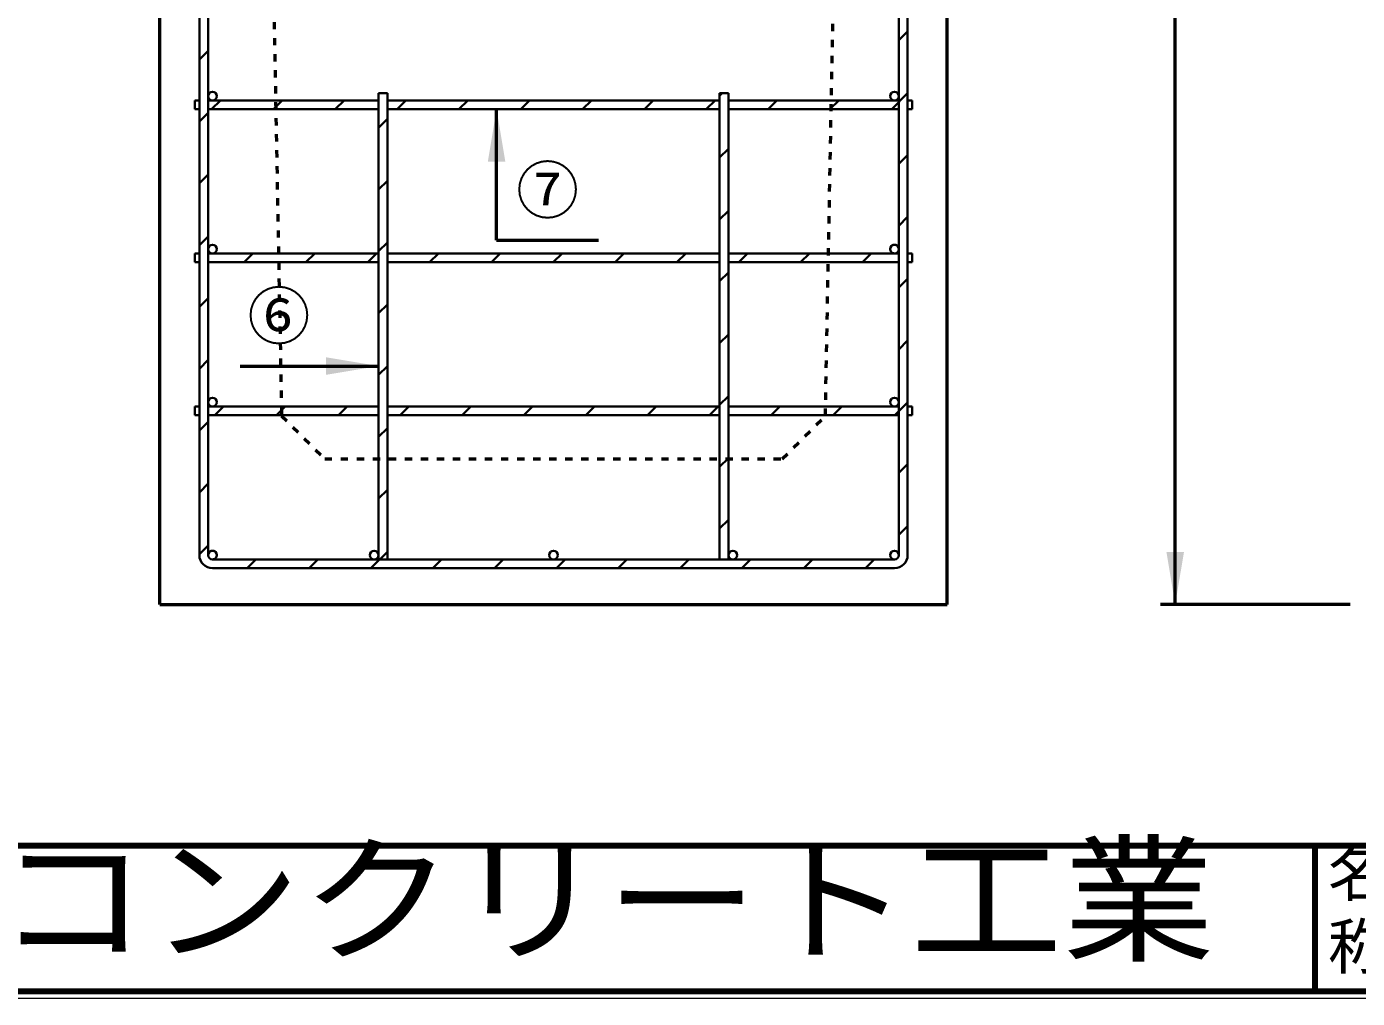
# Model space of a CAD drawing. Units: millimetres, scale not verified. Extents: x 100 to 4105, y 100 to 2870.
# Drawn here: x 1036 to 1949, y 100 to 767 of the extents above; entities that cross this region are included whole.
import ezdxf
from ezdxf.enums import TextEntityAlignment as Align

# ---------------------------------------------------------------- set-up
doc = ezdxf.new("R2010")
doc.units = ezdxf.units.MM
doc.header["$LTSCALE"] = 5
doc.linetypes.add('USER2', pattern=[2.2, 1, -1.2])
doc.layers.add('V-nasSTD', color=7, linetype='Continuous', lineweight=35)
doc.styles.add('ＭＳ ゴシック', font='')
doc.styles.get('ＭＳ ゴシック').set_extended_font_data('MS Gothic')

msp = doc.modelspace()

# ---------------------------------------------------------------- hatches: boundary and pattern name
at = {"layer": 'V-nasSTD'}
for points in [[(1364.476, 674.244), (1358.476, 710.244), (1352.476, 674.244)], [(1241.529, 527.949), (1277.529, 533.949), (1241.529, 539.949)], [(1818.106, 406.244), (1824.106, 370.244), (1830.106, 406.244)]]:
    msp.add_hatch(color=256, dxfattribs=at).paths.add_polyline_path(points)

# ---------------------------------------------------------------- linework, layer by layer
at = {"layer": 'V-nasSTD', "lineweight": 50}
for p, q in [((1824.106, 370.244), (1824.106, 1310.244)), ((1127.529, 370.244), (1127.529, 1298.244)), ((1667.529, 370.244), (1667.529, 1298.244)), ((1358.476, 620.244), (1358.476, 710.244)), ((1358.476, 620.244), (1428.476, 620.244)), ((1182.529, 533.949), (1277.529, 533.949)), ((1127.529, 370.244), (1667.529, 370.244)), ((1944.106, 370.244), (1814.106, 370.244))]:
    msp.add_line(p, q, dxfattribs=at)
at = {"layer": 'V-nasSTD'}
for p, q in [((1154.529, 404.244), (1154.529, 1288.244)), ((1154.529, 1288.244), (1154.529, 716.244)), ((1160.529, 404.244), (1160.529, 1288.244)), ((1634.529, 404.244), (1634.529, 1288.244)), ((1640.529, 404.244), (1640.529, 1288.244)), ((1640.529, 716.244), (1640.529, 1214.255)), ((1160.529, 719.244), (1160.529, 824.244)), ((1634.529, 824.244), (1634.529, 719.244)), ((1634.529, 757.553), (1640.529, 763.553)), ((1154.529, 744.244), (1160.529, 750.244)), ((1151.529, 716.244), (1151.529, 710.244)), ((1151.529, 716.244), (1154.529, 716.244)), ((1154.529, 716.244), (1151.529, 716.244)), ((1151.529, 716.244), (1151.529, 710.244)), ((1160.529, 716.244), (1160.529, 719.244)), ((1277.529, 716.244), (1160.529, 716.244)), ((1163.529, 716.244), (1160.529, 716.244)), ((1162.956, 710.244), (1168.956, 716.244)), ((1277.529, 716.244), (1163.529, 716.244)), ((1205.383, 710.244), (1211.383, 716.244)), ((1247.809, 710.244), (1253.809, 716.244)), ((1277.529, 401.244), (1277.529, 721.244)), ((1277.529, 721.244), (1283.529, 721.244)), ((1283.529, 721.244), (1277.529, 721.244)), ((1277.529, 721.244), (1277.529, 716.244)), ((1283.529, 721.244), (1277.529, 721.244)), ((1277.529, 721.244), (1277.529, 716.244)), ((1283.529, 401.244), (1283.529, 721.244)), ((1283.529, 716.244), (1283.529, 721.244)), ((1283.529, 716.244), (1283.529, 721.244)), ((1283.529, 716.244), (1511.529, 716.244)), ((1511.529, 716.244), (1283.529, 716.244)), ((1290.236, 710.244), (1296.236, 716.244)), ((1332.662, 710.244), (1338.662, 716.244)), ((1375.088, 710.244), (1381.088, 716.244)), ((1417.515, 710.244), (1423.515, 716.244)), ((1459.941, 710.244), (1465.941, 716.244)), ((1502.368, 710.244), (1508.368, 716.244)), ((1511.529, 401.244), (1511.529, 721.244)), ((1511.529, 721.244), (1517.529, 721.244)), ((1517.529, 721.244), (1511.529, 721.244)), ((1511.529, 721.244), (1511.529, 716.244)), ((1511.529, 719.406), (1513.368, 721.244)), ((1517.529, 721.244), (1511.529, 721.244)), ((1511.529, 721.244), (1511.529, 716.244)), ((1517.529, 401.244), (1517.529, 721.244)), ((1517.529, 716.244), (1517.529, 721.244)), ((1517.529, 716.244), (1517.529, 721.244)), ((1517.529, 716.244), (1634.529, 716.244)), ((1587.629, 716.244), (1517.529, 716.244)), ((1587.629, 716.244), (1517.529, 716.244)), ((1544.794, 710.244), (1550.794, 716.244)), ((1587.22, 710.244), (1593.22, 716.244)), ((1631.529, 716.244), (1587.629, 716.244)), ((1631.529, 716.244), (1587.629, 716.244)), ((1629.647, 710.244), (1640.529, 721.127)), ((1634.529, 716.244), (1631.529, 716.244)), ((1634.529, 719.244), (1634.529, 716.244)), ((1640.529, 716.244), (1643.529, 716.244)), ((1643.529, 716.244), (1640.529, 716.244)), ((1643.529, 716.244), (1640.529, 716.244)), ((1643.529, 716.244), (1643.529, 710.244)), ((1643.529, 710.244), (1643.529, 716.244)), ((1643.529, 710.244), (1643.529, 716.244)), ((1151.529, 710.244), (1154.529, 710.244)), ((1151.529, 710.244), (1154.529, 710.244)), ((1154.529, 710.244), (1154.529, 611.244)), ((1154.529, 701.817), (1160.529, 707.817)), ((1160.529, 710.244), (1277.529, 710.244)), ((1277.529, 710.244), (1160.529, 710.244)), ((1160.529, 710.244), (1160.529, 614.244)), ((1277.529, 611.244), (1277.529, 710.244)), ((1277.529, 611.244), (1277.529, 710.244)), ((1277.529, 697.538), (1283.529, 703.538)), ((1283.529, 710.244), (1511.529, 710.244)), ((1283.529, 710.244), (1283.529, 660.456)), ((1511.529, 710.244), (1283.529, 710.244)), ((1283.529, 710.244), (1283.529, 660.456)), ((1511.529, 611.244), (1511.529, 710.244)), ((1517.529, 710.244), (1634.529, 710.244)), ((1587.529, 710.244), (1517.529, 710.244)), ((1587.529, 710.244), (1517.529, 710.244)), ((1517.529, 710.244), (1517.529, 611.244)), ((1634.529, 710.244), (1587.529, 710.244)), ((1634.529, 710.244), (1587.529, 710.244)), ((1634.529, 614.244), (1634.529, 710.244)), ((1640.529, 710.244), (1643.529, 710.244)), ((1640.529, 710.244), (1643.529, 710.244)), ((1640.529, 611.244), (1640.529, 710.244)), ((1640.529, 710.244), (1643.529, 710.244)), ((1511.529, 676.979), (1517.529, 682.979)), ((1634.529, 672.7), (1640.529, 678.7)), ((1154.529, 659.391), (1160.529, 665.391)), ((1277.529, 655.111), (1283.529, 661.111)), ((1283.529, 660.456), (1283.529, 611.244)), ((1511.529, 634.553), (1517.529, 640.553)), ((1634.529, 630.274), (1640.529, 636.274)), ((1154.529, 616.964), (1160.529, 622.964)), ((1160.529, 614.244), (1160.529, 611.244)), ((1277.529, 612.685), (1283.529, 618.685)), ((1634.529, 611.244), (1634.529, 614.244)), ((1151.529, 611.244), (1151.529, 605.244)), ((1151.529, 611.244), (1154.529, 611.244)), ((1154.529, 611.244), (1151.529, 611.244)), ((1151.529, 611.244), (1151.529, 605.244)), ((1151.529, 605.244), (1154.529, 605.244)), ((1151.529, 605.244), (1154.529, 605.244)), ((1154.529, 605.244), (1154.529, 506.244)), ((1277.529, 611.244), (1160.529, 611.244)), ((1160.529, 611.244), (1163.529, 611.244)), ((1160.529, 605.244), (1277.529, 605.244)), ((1277.529, 605.244), (1160.529, 605.244)), ((1160.529, 605.244), (1160.529, 509.244)), ((1163.529, 611.244), (1277.529, 611.244)), ((1185.236, 605.244), (1191.236, 611.244)), ((1227.662, 605.244), (1233.662, 611.244)), ((1270.088, 605.244), (1276.088, 611.244)), ((1277.529, 506.244), (1277.529, 605.244)), ((1283.529, 611.244), (1511.529, 611.244)), ((1283.529, 611.244), (1511.529, 611.244)), ((1283.529, 605.244), (1511.529, 605.244)), ((1511.529, 605.244), (1283.529, 605.244)), ((1283.529, 605.244), (1283.529, 506.244)), ((1312.515, 605.244), (1318.515, 611.244)), ((1354.941, 605.244), (1360.941, 611.244)), ((1397.368, 605.244), (1403.368, 611.244)), ((1439.794, 605.244), (1445.794, 611.244)), ((1482.22, 605.244), (1488.22, 611.244)), ((1511.529, 506.244), (1511.529, 605.244)), ((1517.529, 611.244), (1634.529, 611.244)), ((1517.529, 611.244), (1631.529, 611.244)), ((1517.529, 605.244), (1634.529, 605.244)), ((1634.529, 605.244), (1517.529, 605.244)), ((1517.529, 605.244), (1517.529, 506.244)), ((1524.647, 605.244), (1530.647, 611.244)), ((1567.073, 605.244), (1573.073, 611.244)), ((1609.5, 605.244), (1615.5, 611.244)), ((1631.529, 611.244), (1634.529, 611.244)), ((1631.529, 611.244), (1634.529, 611.244)), ((1634.529, 509.244), (1634.529, 605.244)), ((1640.529, 611.244), (1643.529, 611.244)), ((1643.529, 611.244), (1640.529, 611.244)), ((1643.529, 611.244), (1640.529, 611.244)), ((1640.529, 605.244), (1643.529, 605.244)), ((1640.529, 605.244), (1643.529, 605.244)), ((1640.529, 506.244), (1640.529, 605.244)), ((1640.529, 605.244), (1643.529, 605.244)), ((1643.529, 611.244), (1643.529, 605.244)), ((1643.529, 605.244), (1643.529, 611.244)), ((1643.529, 605.244), (1643.529, 611.244)), ((1511.529, 592.127), (1517.529, 598.127)), ((1634.529, 587.847), (1640.529, 593.847)), ((1154.529, 574.538), (1160.529, 580.538)), ((1277.529, 570.259), (1283.529, 576.259)), ((1511.529, 549.7), (1517.529, 555.7)), ((1634.529, 545.421), (1640.529, 551.421)), ((1154.529, 532.111), (1160.529, 538.111)), ((1277.529, 527.832), (1283.529, 533.832)), ((1511.529, 507.274), (1517.529, 513.274)), ((1151.529, 506.244), (1151.529, 500.244)), ((1151.529, 506.244), (1154.529, 506.244)), ((1154.529, 506.244), (1151.529, 506.244)), ((1151.529, 506.244), (1151.529, 500.244)), ((1160.529, 509.244), (1160.529, 506.244)), ((1277.529, 506.244), (1160.529, 506.244)), ((1160.529, 506.244), (1163.529, 506.244)), ((1163.529, 506.244), (1277.529, 506.244)), ((1165.088, 500.244), (1171.088, 506.244)), ((1207.515, 500.244), (1213.515, 506.244)), ((1249.941, 500.244), (1255.941, 506.244)), ((1283.529, 506.244), (1511.529, 506.244)), ((1283.529, 506.244), (1511.529, 506.244)), ((1292.368, 500.244), (1298.368, 506.244)), ((1334.794, 500.244), (1340.794, 506.244)), ((1377.22, 500.244), (1383.22, 506.244)), ((1419.647, 500.244), (1425.647, 506.244)), ((1462.073, 500.244), (1468.073, 506.244)), ((1504.5, 500.244), (1510.5, 506.244)), ((1517.529, 506.244), (1634.529, 506.244)), ((1517.529, 506.244), (1631.529, 506.244)), ((1546.926, 500.244), (1552.926, 506.244)), ((1589.352, 500.244), (1595.352, 506.244)), ((1631.529, 506.244), (1634.529, 506.244)), ((1631.779, 500.244), (1640.529, 508.995)), ((1634.529, 506.244), (1634.529, 509.244)), ((1640.529, 506.244), (1643.529, 506.244)), ((1643.529, 506.244), (1640.529, 506.244)), ((1643.529, 506.244), (1640.529, 506.244)), ((1643.529, 506.244), (1643.529, 500.244)), ((1643.529, 500.244), (1643.529, 506.244)), ((1643.529, 500.244), (1643.529, 506.244)), ((1151.529, 500.244), (1154.529, 500.244)), ((1151.529, 500.244), (1154.529, 500.244)), ((1154.529, 500.244), (1154.529, 404.244)), ((1154.529, 489.685), (1160.529, 495.685)), ((1160.529, 500.244), (1277.529, 500.244)), ((1277.529, 500.244), (1160.529, 500.244)), ((1160.529, 500.244), (1160.529, 404.244)), ((1277.529, 404.244), (1277.529, 500.244)), ((1283.529, 500.244), (1511.529, 500.244)), ((1511.529, 500.244), (1283.529, 500.244)), ((1283.529, 500.244), (1283.529, 401.244)), ((1511.529, 401.244), (1511.529, 500.244)), ((1517.529, 500.244), (1634.529, 500.244)), ((1634.529, 500.244), (1517.529, 500.244)), ((1517.529, 500.244), (1517.529, 404.244)), ((1634.529, 404.244), (1634.529, 500.244)), ((1640.529, 500.244), (1643.529, 500.244)), ((1640.529, 500.244), (1643.529, 500.244)), ((1640.529, 404.244), (1640.529, 500.244)), ((1640.529, 500.244), (1643.529, 500.244)), ((1277.529, 485.406), (1283.529, 491.406)), ((1511.529, 464.847), (1517.529, 470.847)), ((1634.529, 460.568), (1640.529, 466.568)), ((1154.529, 447.259), (1160.529, 453.259)), ((1277.529, 442.979), (1283.529, 448.979)), ((1511.529, 422.421), (1517.529, 428.421)), ((1634.529, 418.142), (1640.529, 424.142)), ((1154.529, 404.832), (1160.529, 410.832)), ((1272.22, 395.244), (1283.529, 406.553)), ((1277.529, 401.244), (1277.529, 404.244)), ((1517.529, 404.244), (1517.529, 401.244)), ((1163.529, 401.244), (1631.529, 401.244)), ((1163.529, 401.244), (1274.529, 401.244)), ((1163.529, 395.244), (1631.529, 395.244)), ((1163.529, 395.244), (1631.529, 395.244)), ((1187.368, 395.244), (1193.368, 401.244)), ((1229.794, 395.244), (1235.794, 401.244)), ((1274.529, 401.244), (1277.529, 401.244)), ((1283.529, 401.244), (1397.529, 401.244)), ((1314.647, 395.244), (1320.647, 401.244)), ((1357.073, 395.244), (1363.073, 401.244)), ((1397.529, 401.244), (1511.529, 401.244)), ((1399.5, 395.244), (1405.5, 401.244)), ((1441.926, 395.244), (1447.926, 401.244)), ((1484.352, 395.244), (1490.352, 401.244)), ((1517.529, 401.244), (1520.529, 401.244)), ((1520.529, 401.244), (1631.529, 401.244)), ((1526.779, 395.244), (1532.779, 401.244)), ((1569.205, 395.244), (1575.205, 401.244)), ((1611.632, 395.244), (1617.632, 401.244))]:
    msp.add_line(p, q, dxfattribs=at)
at = {"layer": 'V-nasSTD', "linetype": 'USER2', "lineweight": 50}
for p, q in [((1202.944, 924.02), (1210.97, 499.804)), ((1584.088, 499.804), (1592.114, 924.02)), ((1210.97, 499.804), (1240.529, 470.244)), ((1554.529, 470.244), (1584.088, 499.804)), ((1240.529, 470.244), (1554.529, 470.244))]:
    msp.add_line(p, q, dxfattribs=at)
at = {"layer": 'V-nasSTD', "lineweight": 100}
for p, q in [((105, 205), (4100, 205)), ((1920, 205), (1920, 105)), ((105, 105), (4100, 105))]:
    msp.add_line(p, q, dxfattribs=at)
at = {"layer": 'V-nasSTD', "lineweight": 13}
msp.add_lwpolyline([(100, 100), (100, 2870), (4105, 2870), (4105, 100)], close=True, dxfattribs=at)
at = {"layer": 'V-nasSTD'}
for centre in [(1163.529, 719.244), (1631.529, 719.244), (1163.529, 614.244), (1631.529, 614.244), (1163.529, 509.244), (1631.529, 509.244), (1163.529, 404.244), (1274.529, 404.244), (1397.529, 404.244), (1397.529, 404.244), (1520.529, 404.244), (1631.529, 404.244)]:
    msp.add_circle(centre, 3, dxfattribs=at)
for centre, radius, start, end in [((1163.529, 719.244), 3, 270, 180), ((1631.529, 719.244), 3, 0, 270), ((1163.529, 719.244), 3, 180, 270), ((1163.529, 719.244), 3, 180, 270), ((1631.529, 719.244), 3, 270, 0), ((1163.529, 614.244), 3, 270, 180), ((1163.529, 614.244), 3, 180, 270), ((1631.529, 614.244), 3, 146.37638, 270), ((1631.529, 614.244), 3, 146.37638, 270), ((1631.529, 614.244), 3, 0, 146.37638), ((1631.529, 614.244), 3, 0, 146.37638), ((1631.529, 614.244), 3, 270, 0), ((1631.529, 614.244), 3, 270, 0), ((1163.529, 509.244), 3, 270, 180), ((1631.529, 509.244), 3, 0, 270), ((1163.529, 509.244), 3, 180, 270), ((1631.529, 509.244), 3, 270, 0), ((1163.529, 404.244), 9, 180, 270), ((1163.529, 404.244), 9, 180, 270), ((1163.529, 404.244), 9, 180, 270), ((1163.529, 404.244), 3, 33.53099, 179.99996), ((1163.529, 404.244), 3, 33.53099, 179.99996), ((1163.529, 404.244), 3, 33.53099, 179.99996), ((1163.529, 404.244), 3, 180, 270), ((1163.529, 404.244), 3, 180, 270), ((1163.529, 404.244), 3, 180, 270), ((1163.529, 404.244), 3, 180, 270), ((1163.529, 404.244), 3, 180, 270), ((1163.529, 404.244), 3, 180, 270), ((1163.529, 404.244), 3, 270, 33.53099), ((1163.529, 404.244), 3, 270, 33.53099), ((1163.529, 404.244), 3, 270, 33.53099), ((1274.529, 404.244), 3, 0, 270), ((1274.529, 404.244), 3, 270, 0), ((1520.529, 404.244), 3, 270, 180), ((1520.529, 404.244), 3, 180, 270), ((1631.529, 404.244), 3, 0, 270), ((1631.529, 404.244), 3, 270, 0), ((1631.529, 404.244), 9, 270, 0), ((1631.529, 404.244), 3, 270, 0), ((1631.529, 404.244), 9, 270, 0), ((1631.529, 404.244), 3, 270, 0), ((1631.529, 404.244), 3, 270, 0), ((1631.529, 404.244), 3, 270, 0), ((1631.529, 404.244), 3, 270, 0), ((1631.529, 404.244), 3, 0, 0.00004), ((1631.529, 404.244), 3, 0, 0.00004)]:
    msp.add_arc(centre, radius, start, end, dxfattribs=at)

# ---------------------------------------------------------------- texts
at = {"layer": 'V-nasSTD', "style": 'ＭＳ ゴシック'}
for s, height, p in [('⑦', 31.67, (1371.876, 670.444)), ('⑥', 31.67, (1187.529, 584.149)), ('名', 30.79, (1928.982, 200.999)), ('称', 30.79, (1928.976, 151.01))]:
    msp.add_text(s, height=height, dxfattribs=at).set_placement(p, align=Align.TOP_LEFT)
at = {"layer": 'V-nasSTD', "style": 'ＭＳ ゴシック', "width": 1.1}
msp.add_text('株式会社船生コンクリート工業', height=69.65, dxfattribs=at).set_placement((388.279, 202.55), align=Align.TOP_LEFT)

doc.saveas('drawing.dxf')
